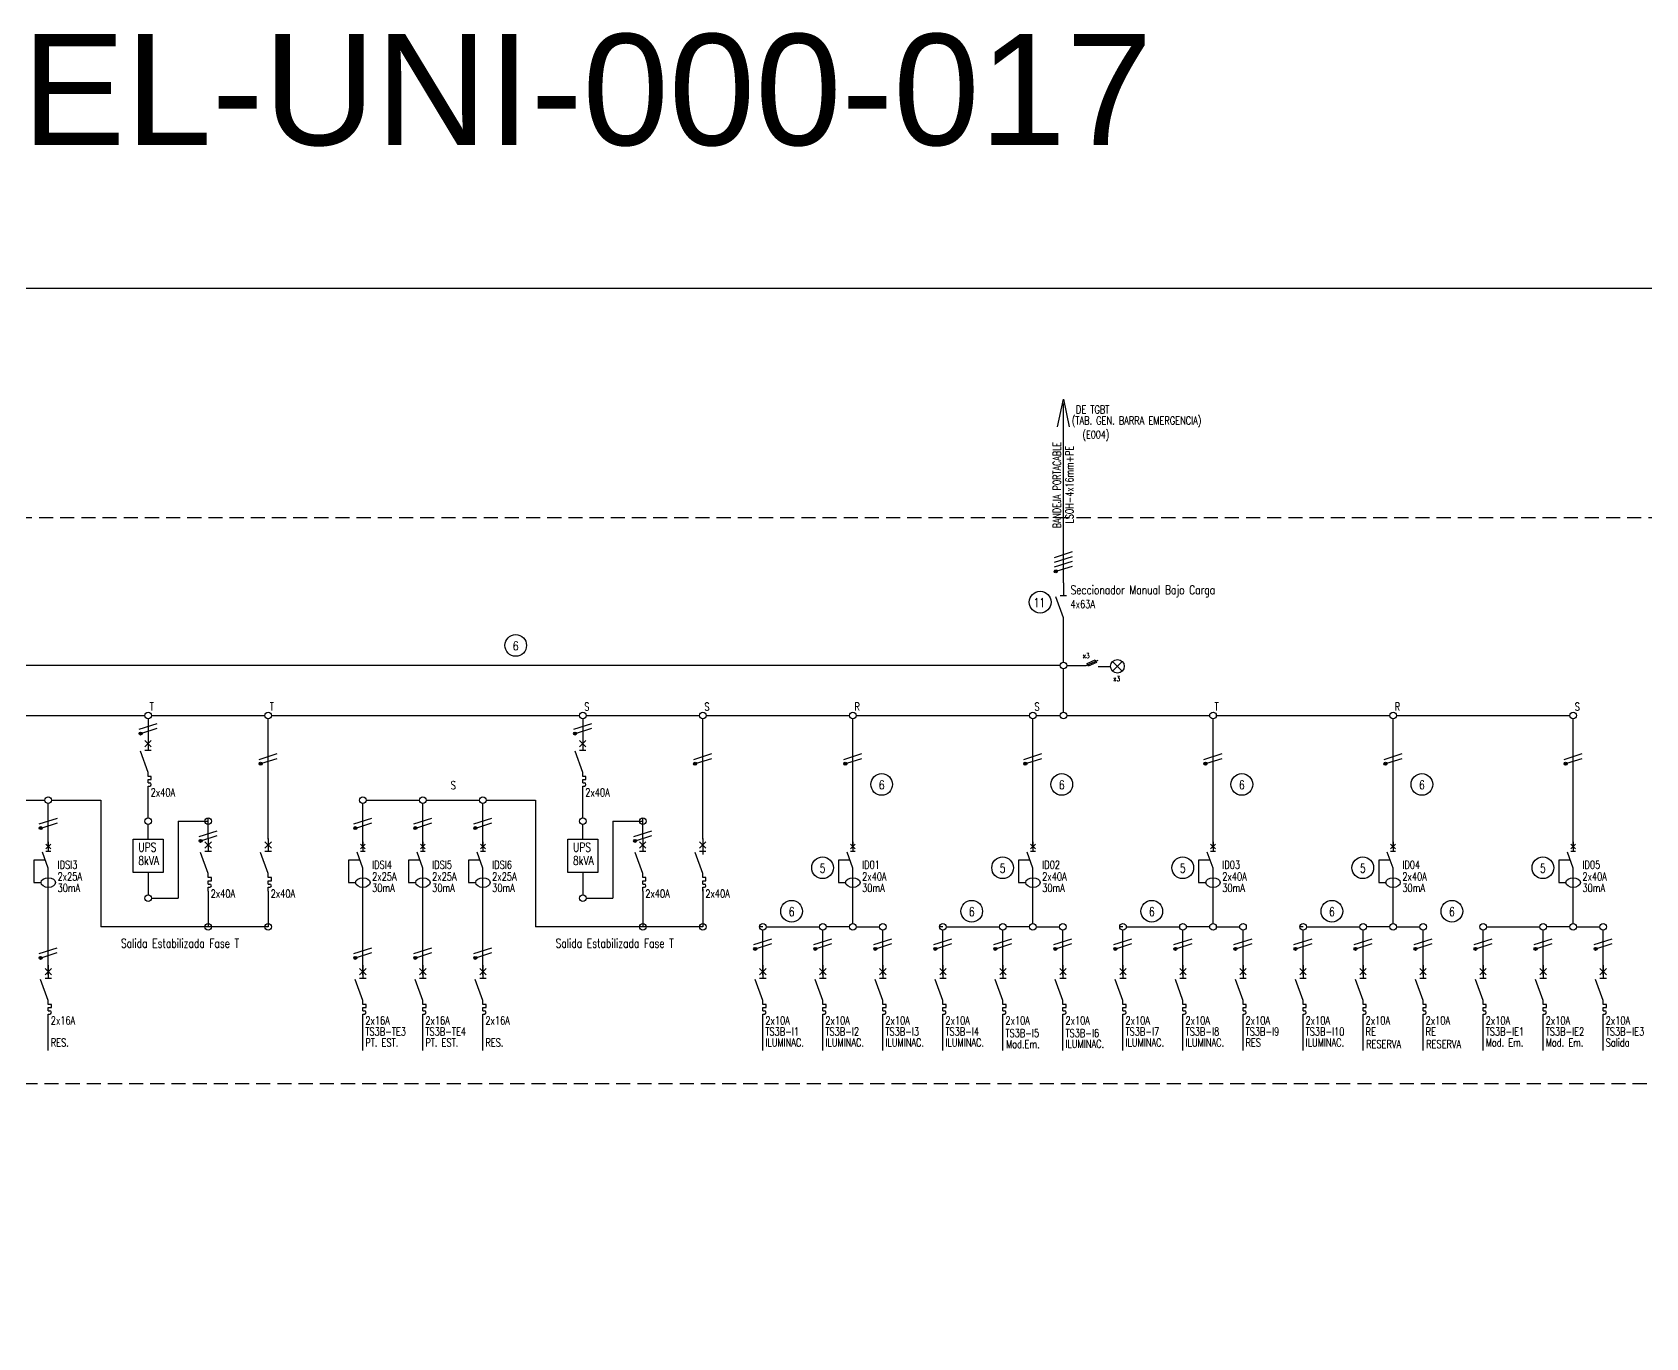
# Model space of a CAD drawing. Extents: x 2998 to 3854, y 1175 to 1727.
# Drawn here: x 3705.36 to 3741.64, y 1574.29 to 1603.63 of the extents above; entities that cross this region are included whole.
import ezdxf
from ezdxf.enums import TextEntityAlignment as Align

# ---------------------------------------------------------------- set-up
doc = ezdxf.new("R2010")
doc.units = 0
doc.linetypes.add('OCJ-ESQUEMAS UNIFILARES-CORREGIDOS IDO-REV.br$0$DASHED', pattern=[19.05, 12.7, -6.35])
for name, color, linetype in [('OCJ-ESQUEMAS UNIFILARES-CORREGIDOS IDO-REV.br$0$00-IE', 1, 'Continuous'), ('OCJ-ESQUEMAS UNIFILARES-CORREGIDOS IDO-REV.br$0$00-IE-CABLES', 10, 'Continuous'), ('OCJ-ESQUEMAS UNIFILARES-CORREGIDOS IDO-REV.br$0$01-ELE-APARATOS', 170, 'Continuous'), ('OCJ-ESQUEMAS UNIFILARES-CORREGIDOS IDO-REV.br$0$ELECTRIC', 4, 'Continuous'), ('OCJ-ESQUEMAS UNIFILARES-CORREGIDOS IDO-REV.br$0$NOMBRE DE PLANOS', 6, 'Continuous'), ('OCJ-ESQUEMAS UNIFILARES-CORREGIDOS IDO-REV.br$0$TEXTO', 7, 'Continuous')]:
    doc.layers.add(name, color=color, linetype=linetype)
doc.styles.add('OCJ-ESQUEMAS UNIFILARES-CORREGIDOS IDO-REV.br$0$Electricidad', font='ROMANS.SHX', dxfattribs={"width": 0.75, "height": 0.175})
doc.styles.add('OCJ-ESQUEMAS UNIFILARES-CORREGIDOS IDO-REV.br$0$Standard', font='arial.ttf')

# ---------------------------------------------------------------- blocks, each defined once
blk = doc.blocks.new('OCJ-ESQUEMAS UNIFILARES-CORREGIDOS IDO-REV.br$0$Unif-Interruptor-Term')
for p, q in [((0, -1.013), (0.045, -1.013)), ((0, -1.103), (0.045, -1.103))]:
    blk.add_line(p, q)
for points in [[(-0.09, 0.177), (0.09, -0.003)], [(-0.09, -0.003), (0.09, 0.177)], [(0, 0.267), (0, -0.093)], [(0, -0.72), (-0.215, -0.128)], [(-0.09, -0.093), (0.09, -0.093)], [(0, -0.833), (0, -0.72)], [(0, -0.923), (0.09, -0.923), (0.09, -0.833), (0, -0.833)], [(0, -1.013), (0, -0.923)], [(0, -1.215), (0, -1.103)]]:
    blk.add_lwpolyline(points)
blk.add_arc((0.045, -1.058), 0.045, 270, 90)
blk = doc.blocks.new('OCJ-ESQUEMAS UNIFILARES-CORREGIDOS IDO-REV.br$0$Unif-Interruptor-Dif')
for points in [[(-0.068, 0.11), (0.068, -0.025)], [(-0.068, -0.025), (0.068, 0.11)], [(0, 0.177), (0, -0.093)], [(-0.081, -0.343), (-0.405, -0.343), (-0.405, -0.97), (-0.202, -0.97)], [(0, -0.565), (-0.162, -0.121)], [(-0.068, -0.093), (0.068, -0.093)], [(0, -1.308), (0, -0.565)]]:
    blk.add_lwpolyline(points)
blk.add_ellipse((0, -0.97), major_axis=(0.203, 0), ratio=0.670814)
blk = doc.blocks.new('OCJ-ESQUEMAS UNIFILARES-CORREGIDOS IDO-REV.br$0$A$C7AFF483F')
for points in [[(0, 0.88), (0, 0.592)], [(0, 0.09), (-0.172, 0.564)], [(-0.072, 0.592), (0.072, 0.592)], [(0, 0), (0, 0.09)]]:
    blk.add_lwpolyline(points)

msp = doc.modelspace()

# ---------------------------------------------------------------- hatches: boundary and pattern name
at = {"layer": 'OCJ-ESQUEMAS UNIFILARES-CORREGIDOS IDO-REV.br$0$00-IE-CABLES'}
for points in [[(3728.348, 1591.498, 1), (3728.403, 1591.538, 1)], [(3707.763, 1587.851, 1), (3707.818, 1587.891, 1)], [(3717.538, 1587.851, 1), (3717.593, 1587.891, 1)], [(3710.463, 1587.174, 1), (3710.518, 1587.213, 1)], [(3720.238, 1587.174, 1), (3720.293, 1587.213, 1)], [(3723.613, 1587.174, 1), (3723.668, 1587.213, 1)], [(3727.663, 1587.174, 1), (3727.718, 1587.213, 1)], [(3731.713, 1587.174, 1), (3731.768, 1587.213, 1)], [(3735.763, 1587.174, 1), (3735.818, 1587.213, 1)], [(3739.813, 1587.174, 1), (3739.868, 1587.213, 1)], [(3705.519, 1585.726, 1), (3705.573, 1585.766, 1)], [(3712.594, 1585.726, 1), (3712.648, 1585.766, 1)], [(3713.944, 1585.726, 1), (3713.998, 1585.766, 1)], [(3715.294, 1585.726, 1), (3715.348, 1585.766, 1)], [(3709.113, 1585.439, 1), (3709.168, 1585.479, 1)], [(3718.888, 1585.439, 1), (3718.943, 1585.479, 1)], [(3705.518, 1582.809, 1), (3705.572, 1582.849, 1)], [(3705.518, 1582.809, 1), (3705.572, 1582.849, 1)], [(3712.593, 1582.809, 1), (3712.647, 1582.849, 1)], [(3712.593, 1582.809, 1), (3712.647, 1582.849, 1)], [(3713.943, 1582.809, 1), (3713.997, 1582.849, 1)], [(3713.943, 1582.809, 1), (3713.997, 1582.849, 1)], [(3715.293, 1582.809, 1), (3715.347, 1582.849, 1)], [(3715.293, 1582.809, 1), (3715.347, 1582.849, 1)], [(3721.588, 1583.012, 1), (3721.643, 1583.051, 1)], [(3722.938, 1583.012, 1), (3722.993, 1583.051, 1)], [(3724.288, 1583.012, 1), (3724.343, 1583.051, 1)], [(3725.638, 1583.012, 1), (3725.693, 1583.051, 1)], [(3726.988, 1583.012, 1), (3727.043, 1583.051, 1)], [(3728.338, 1583.012, 1), (3728.393, 1583.051, 1)], [(3729.688, 1583.012, 1), (3729.743, 1583.051, 1)], [(3731.038, 1583.012, 1), (3731.093, 1583.051, 1)], [(3732.388, 1583.012, 1), (3732.443, 1583.051, 1)], [(3733.738, 1583.012, 1), (3733.793, 1583.051, 1)], [(3735.088, 1583.012, 1), (3735.143, 1583.051, 1)], [(3736.438, 1583.012, 1), (3736.493, 1583.051, 1)], [(3737.788, 1583.012, 1), (3737.843, 1583.051, 1)], [(3739.138, 1583.012, 1), (3739.193, 1583.051, 1)], [(3740.488, 1583.012, 1), (3740.543, 1583.051, 1)]]:
    msp.add_hatch(color=256, dxfattribs=at).paths.add_polyline_path(points)

# ---------------------------------------------------------------- linework, layer by layer
at = {"layer": 'OCJ-ESQUEMAS UNIFILARES-CORREGIDOS IDO-REV.br$0$00-IE'}
msp.add_line((3728.473, 1589.399), (3693.481, 1589.399), dxfattribs=at)
for points in [[(3728.621, 1589.399), (3729.057, 1589.399), (3729.326, 1589.523)], [(3729.329, 1589.377), (3729.607, 1589.377)]]:
    msp.add_lwpolyline(points, dxfattribs=at)
msp.add_lwpolyline([(3729.081, 1589.445), (3729.262, 1589.528), (3729.289, 1589.47), (3729.108, 1589.387)], close=True, dxfattribs=at)
at = {"layer": 'OCJ-ESQUEMAS UNIFILARES-CORREGIDOS IDO-REV.br$0$00-IE-CABLES'}
for p, q in [((3728.547, 1591.262), (3728.547, 1595.29)), ((3728.547, 1589.473), (3728.547, 1590.382)), ((3728.547, 1588.35), (3728.547, 1589.324)), ((3701.74, 1588.276), (3707.888, 1588.276)), ((3707.962, 1588.201), (3707.962, 1587.575)), ((3708.036, 1588.276), (3710.588, 1588.276)), ((3710.662, 1585.499), (3710.662, 1588.201)), ((3710.736, 1588.276), (3717.663, 1588.276)), ((3717.737, 1588.201), (3717.737, 1587.645)), ((3717.811, 1588.276), (3720.363, 1588.276)), ((3720.437, 1585.499), (3720.437, 1588.201)), ((3720.511, 1588.276), (3723.738, 1588.276)), ((3723.812, 1585.299), (3723.812, 1588.201)), ((3723.886, 1588.276), (3727.788, 1588.276)), ((3727.862, 1585.299), (3727.862, 1588.201)), ((3727.936, 1588.276), (3728.473, 1588.276)), ((3728.621, 1588.276), (3731.838, 1588.276)), ((3731.912, 1585.299), (3731.912, 1588.201)), ((3731.986, 1588.276), (3735.888, 1588.276)), ((3735.962, 1585.299), (3735.962, 1588.201)), ((3736.036, 1588.276), (3739.938, 1588.276)), ((3740.012, 1585.299), (3740.012, 1588.201)), ((3707.962, 1585.974), (3707.962, 1586.676)), ((3717.737, 1585.974), (3717.737, 1586.676)), ((3704.441, 1586.375), (3705.643, 1586.375)), ((3705.717, 1585.299), (3705.717, 1586.301)), ((3705.791, 1586.375), (3706.902, 1586.375)), ((3706.902, 1586.375), (3706.902, 1583.525)), ((3712.792, 1585.299), (3712.792, 1586.301)), ((3712.866, 1586.375), (3714.068, 1586.375)), ((3714.142, 1585.299), (3714.142, 1586.301)), ((3714.216, 1586.375), (3715.418, 1586.375)), ((3715.492, 1585.299), (3715.492, 1586.301)), ((3715.566, 1586.375), (3716.677, 1586.375)), ((3716.677, 1586.375), (3716.677, 1583.525)), ((3707.962, 1585.499), (3707.962, 1585.826)), ((3708.637, 1585.9), (3709.312, 1585.9)), ((3708.637, 1585.9), (3708.637, 1584.174)), ((3709.312, 1585.499), (3709.312, 1585.974)), ((3717.737, 1585.499), (3717.737, 1585.826)), ((3718.412, 1585.9), (3719.087, 1585.9)), ((3718.412, 1585.9), (3718.412, 1584.174)), ((3719.087, 1585.499), (3719.087, 1585.974)), ((3709.312, 1585.499), (3709.312, 1585.369)), ((3710.662, 1585.499), (3710.662, 1585.369)), ((3719.087, 1585.499), (3719.087, 1585.369)), ((3720.437, 1585.499), (3720.437, 1585.151)), ((3707.962, 1584.749), (3707.962, 1584.248)), ((3717.737, 1584.749), (3717.737, 1584.248)), ((3709.312, 1584.327), (3709.312, 1583.525)), ((3710.662, 1584.327), (3710.662, 1583.525)), ((3719.087, 1584.327), (3719.087, 1583.525)), ((3720.437, 1584.372), (3720.437, 1583.525)), ((3723.812, 1583.599), (3723.812, 1584.401)), ((3727.862, 1583.599), (3727.862, 1584.401)), ((3731.912, 1583.599), (3731.912, 1584.401)), ((3735.962, 1583.599), (3735.962, 1584.401)), ((3740.012, 1583.599), (3740.012, 1584.401)), ((3705.716, 1582.449), (3705.717, 1584.253)), ((3708.036, 1584.174), (3708.637, 1584.174)), ((3712.791, 1582.449), (3712.792, 1584.253)), ((3714.141, 1582.449), (3714.142, 1584.253)), ((3715.491, 1582.449), (3715.492, 1584.253)), ((3717.811, 1584.174), (3718.412, 1584.174)), ((3710.662, 1583.525), (3706.902, 1583.525)), ((3709.312, 1583.525), (3709.238, 1583.525)), ((3710.662, 1583.525), (3710.588, 1583.525)), ((3710.662, 1583.525), (3710.588, 1583.525)), ((3720.437, 1583.525), (3716.677, 1583.525)), ((3719.087, 1583.525), (3719.013, 1583.525)), ((3720.437, 1583.525), (3720.363, 1583.525)), ((3720.437, 1583.525), (3720.363, 1583.525)), ((3721.787, 1583.525), (3721.713, 1583.525)), ((3721.787, 1582.449), (3721.787, 1583.451)), ((3721.861, 1583.525), (3723.063, 1583.525)), ((3723.137, 1582.449), (3723.137, 1583.451)), ((3723.738, 1583.525), (3723.211, 1583.525)), ((3723.886, 1583.525), (3724.413, 1583.525)), ((3724.487, 1582.449), (3724.487, 1583.451)), ((3725.837, 1583.525), (3725.763, 1583.525)), ((3725.837, 1582.449), (3725.837, 1583.451)), ((3725.911, 1583.525), (3727.113, 1583.525)), ((3727.187, 1582.449), (3727.187, 1583.451)), ((3727.788, 1583.525), (3727.261, 1583.525)), ((3727.936, 1583.525), (3728.463, 1583.525)), ((3728.537, 1582.449), (3728.537, 1583.451)), ((3729.887, 1583.525), (3729.813, 1583.525)), ((3729.887, 1582.449), (3729.887, 1583.451)), ((3729.961, 1583.525), (3731.163, 1583.525)), ((3731.237, 1582.449), (3731.237, 1583.451)), ((3731.838, 1583.525), (3731.311, 1583.525)), ((3731.986, 1583.525), (3732.513, 1583.525)), ((3732.587, 1582.449), (3732.587, 1583.451)), ((3733.937, 1583.525), (3733.863, 1583.525)), ((3733.937, 1582.449), (3733.937, 1583.451)), ((3734.011, 1583.525), (3735.213, 1583.525)), ((3735.287, 1582.449), (3735.287, 1583.451)), ((3735.888, 1583.525), (3735.361, 1583.525)), ((3736.036, 1583.525), (3736.563, 1583.525)), ((3736.637, 1582.449), (3736.637, 1583.451)), ((3737.987, 1582.449), (3737.987, 1583.451)), ((3738.061, 1583.525), (3739.263, 1583.525)), ((3739.337, 1582.449), (3739.337, 1583.451)), ((3739.938, 1583.525), (3739.411, 1583.525)), ((3740.086, 1583.525), (3740.613, 1583.525)), ((3740.687, 1582.449), (3740.687, 1583.451)), ((3705.716, 1580.748), (3705.716, 1581.55)), ((3712.791, 1580.748), (3712.791, 1581.55)), ((3714.141, 1580.748), (3714.141, 1581.55)), ((3715.491, 1580.748), (3715.491, 1581.55)), ((3721.787, 1580.748), (3721.787, 1581.55)), ((3723.137, 1580.748), (3723.137, 1581.55)), ((3724.487, 1580.748), (3724.487, 1581.55)), ((3725.837, 1580.748), (3725.837, 1581.55)), ((3727.187, 1580.748), (3727.187, 1581.55)), ((3728.537, 1580.748), (3728.537, 1581.55)), ((3729.887, 1580.748), (3729.887, 1581.55)), ((3731.237, 1580.748), (3731.237, 1581.55)), ((3732.587, 1580.748), (3732.587, 1581.55)), ((3733.937, 1580.748), (3733.937, 1581.55)), ((3735.287, 1580.748), (3735.287, 1581.55)), ((3736.637, 1580.748), (3736.637, 1581.55)), ((3737.987, 1580.748), (3737.987, 1581.55)), ((3739.337, 1580.748), (3739.337, 1581.55)), ((3740.687, 1580.748), (3740.687, 1581.55))]:
    msp.add_line(p, q, dxfattribs=at)
for points in [[(3728.416, 1594.768), (3728.547, 1595.386), (3728.678, 1594.768)], [(3728.344, 1591.832), (3728.751, 1591.961)], [(3728.344, 1591.724), (3728.751, 1591.853)], [(3728.344, 1591.616), (3728.751, 1591.745)], [(3728.408, 1591.528), (3728.751, 1591.637)], [(3707.758, 1587.969), (3708.165, 1588.098)], [(3707.823, 1587.881), (3708.165, 1587.99)], [(3717.533, 1587.969), (3717.94, 1588.098)], [(3717.598, 1587.881), (3717.94, 1587.99)], [(3710.458, 1587.291), (3710.865, 1587.42)], [(3710.523, 1587.204), (3710.865, 1587.312)], [(3720.233, 1587.291), (3720.64, 1587.42)], [(3720.298, 1587.204), (3720.64, 1587.312)], [(3723.608, 1587.291), (3724.015, 1587.42)], [(3723.673, 1587.204), (3724.015, 1587.312)], [(3727.658, 1587.291), (3728.065, 1587.42)], [(3727.723, 1587.204), (3728.065, 1587.312)], [(3731.708, 1587.291), (3732.115, 1587.42)], [(3731.773, 1587.204), (3732.115, 1587.312)], [(3735.758, 1587.291), (3736.165, 1587.42)], [(3735.823, 1587.204), (3736.165, 1587.312)], [(3739.808, 1587.291), (3740.215, 1587.42)], [(3739.873, 1587.204), (3740.215, 1587.312)], [(3705.514, 1585.844), (3705.921, 1585.973)], [(3705.578, 1585.756), (3705.921, 1585.865)], [(3712.589, 1585.844), (3712.996, 1585.973)], [(3712.653, 1585.756), (3712.996, 1585.865)], [(3713.939, 1585.844), (3714.346, 1585.973)], [(3714.003, 1585.756), (3714.346, 1585.865)], [(3715.289, 1585.844), (3715.696, 1585.973)], [(3715.353, 1585.756), (3715.696, 1585.865)], [(3709.108, 1585.557), (3709.515, 1585.686)], [(3709.173, 1585.469), (3709.515, 1585.578)], [(3718.883, 1585.557), (3719.29, 1585.686)], [(3718.948, 1585.469), (3719.29, 1585.578)], [(3721.583, 1583.129), (3721.99, 1583.258)], [(3722.933, 1583.129), (3723.34, 1583.258)], [(3724.283, 1583.129), (3724.69, 1583.258)], [(3725.633, 1583.129), (3726.04, 1583.258)], [(3726.983, 1583.129), (3727.39, 1583.258)], [(3728.333, 1583.129), (3728.74, 1583.258)], [(3729.683, 1583.129), (3730.09, 1583.258)], [(3731.033, 1583.129), (3731.44, 1583.258)], [(3732.383, 1583.129), (3732.79, 1583.258)], [(3733.733, 1583.129), (3734.14, 1583.258)], [(3735.083, 1583.129), (3735.49, 1583.258)], [(3736.433, 1583.129), (3736.84, 1583.258)], [(3737.783, 1583.129), (3738.19, 1583.258)], [(3739.133, 1583.129), (3739.54, 1583.258)], [(3740.483, 1583.129), (3740.89, 1583.258)], [(3705.513, 1582.927), (3705.92, 1583.056)], [(3705.513, 1582.927), (3705.92, 1583.056)], [(3705.577, 1582.839), (3705.92, 1582.948)], [(3705.577, 1582.839), (3705.92, 1582.948)], [(3712.588, 1582.927), (3712.995, 1583.056)], [(3712.588, 1582.927), (3712.995, 1583.056)], [(3712.652, 1582.839), (3712.995, 1582.948)], [(3712.652, 1582.839), (3712.995, 1582.948)], [(3713.938, 1582.927), (3714.345, 1583.056)], [(3713.938, 1582.927), (3714.345, 1583.056)], [(3714.002, 1582.839), (3714.345, 1582.948)], [(3714.002, 1582.839), (3714.345, 1582.948)], [(3715.288, 1582.927), (3715.695, 1583.056)], [(3715.288, 1582.927), (3715.695, 1583.056)], [(3715.352, 1582.839), (3715.695, 1582.948)], [(3715.352, 1582.839), (3715.695, 1582.948)], [(3721.648, 1583.042), (3721.99, 1583.15)], [(3722.998, 1583.042), (3723.34, 1583.15)], [(3724.348, 1583.042), (3724.69, 1583.15)], [(3725.698, 1583.042), (3726.04, 1583.15)], [(3727.048, 1583.042), (3727.39, 1583.15)], [(3728.398, 1583.042), (3728.74, 1583.15)], [(3729.748, 1583.042), (3730.09, 1583.15)], [(3731.098, 1583.042), (3731.44, 1583.15)], [(3732.448, 1583.042), (3732.79, 1583.15)], [(3733.798, 1583.042), (3734.14, 1583.15)], [(3735.148, 1583.042), (3735.49, 1583.15)], [(3736.498, 1583.042), (3736.84, 1583.15)], [(3737.848, 1583.042), (3738.19, 1583.15)], [(3739.198, 1583.042), (3739.54, 1583.15)], [(3740.548, 1583.042), (3740.89, 1583.15)]]:
    msp.add_lwpolyline(points, dxfattribs=at)
for centre, radius in [((3728.376, 1591.518), 0.0338), ((3728.547, 1589.399), 0.0741), ((3707.962, 1588.276), 0.0741), ((3710.662, 1588.276), 0.0741), ((3717.737, 1588.276), 0.0741), ((3720.437, 1588.276), 0.0741), ((3723.812, 1588.276), 0.0741), ((3727.862, 1588.276), 0.0741), ((3728.547, 1588.276), 0.0741), ((3731.912, 1588.276), 0.0741), ((3735.962, 1588.276), 0.0741), ((3740.012, 1588.276), 0.0741), ((3707.791, 1587.871), 0.0338), ((3717.565, 1587.871), 0.0338), ((3710.491, 1587.194), 0.0338), ((3720.265, 1587.194), 0.0338), ((3723.64, 1587.194), 0.0338), ((3727.69, 1587.194), 0.0338), ((3731.74, 1587.194), 0.0338), ((3735.79, 1587.194), 0.0338), ((3739.84, 1587.194), 0.0338), ((3705.717, 1586.375), 0.0741), ((3712.792, 1586.375), 0.0741), ((3714.142, 1586.375), 0.0741), ((3715.492, 1586.375), 0.0741), ((3705.546, 1585.746), 0.0338), ((3707.962, 1585.9), 0.0741), ((3709.312, 1585.9), 0.0741), ((3712.621, 1585.746), 0.0338), ((3713.971, 1585.746), 0.0338), ((3715.321, 1585.746), 0.0338), ((3717.737, 1585.9), 0.0741), ((3719.087, 1585.9), 0.0741), ((3709.141, 1585.459), 0.0338), ((3718.915, 1585.459), 0.0338), ((3707.962, 1584.174), 0.0741), ((3717.737, 1584.174), 0.0741), ((3709.312, 1583.525), 0.0741), ((3710.662, 1583.525), 0.0741), ((3710.662, 1583.525), 0.0741), ((3719.087, 1583.525), 0.0741), ((3720.437, 1583.525), 0.0741), ((3720.437, 1583.525), 0.0741), ((3721.787, 1583.525), 0.0741), ((3723.137, 1583.525), 0.0741), ((3723.812, 1583.525), 0.0741), ((3724.487, 1583.525), 0.0741), ((3725.837, 1583.525), 0.0741), ((3727.187, 1583.525), 0.0741), ((3727.862, 1583.525), 0.0741), ((3728.537, 1583.525), 0.0741), ((3729.887, 1583.525), 0.0741), ((3731.237, 1583.525), 0.0741), ((3731.912, 1583.525), 0.0741), ((3732.587, 1583.525), 0.0741), ((3733.937, 1583.525), 0.0741), ((3735.287, 1583.525), 0.0741), ((3735.962, 1583.525), 0.0741), ((3736.637, 1583.525), 0.0741), ((3737.987, 1583.525), 0.0741), ((3739.337, 1583.525), 0.0741), ((3740.012, 1583.525), 0.0741), ((3740.687, 1583.525), 0.0741), ((3705.545, 1582.829), 0.0338), ((3705.545, 1582.829), 0.0338), ((3712.62, 1582.829), 0.0338), ((3712.62, 1582.829), 0.0338), ((3713.97, 1582.829), 0.0338), ((3713.97, 1582.829), 0.0338), ((3715.32, 1582.829), 0.0338), ((3715.32, 1582.829), 0.0338), ((3721.615, 1583.031), 0.0338), ((3722.965, 1583.031), 0.0338), ((3724.315, 1583.031), 0.0338), ((3725.665, 1583.031), 0.0338), ((3727.015, 1583.031), 0.0338), ((3728.365, 1583.031), 0.0338), ((3729.715, 1583.031), 0.0338), ((3731.065, 1583.031), 0.0338), ((3732.415, 1583.031), 0.0338), ((3733.765, 1583.031), 0.0338), ((3735.115, 1583.031), 0.0338), ((3736.465, 1583.031), 0.0338), ((3737.815, 1583.031), 0.0338), ((3739.165, 1583.031), 0.0338), ((3740.515, 1583.031), 0.0338)]:
    msp.add_circle(centre, radius, dxfattribs=at)
at = {"layer": 'OCJ-ESQUEMAS UNIFILARES-CORREGIDOS IDO-REV.br$0$01-ELE-APARATOS'}
for p, q in [((3729.871, 1589.274), (3729.653, 1589.492)), ((3729.653, 1589.274), (3729.871, 1589.492))]:
    msp.add_line(p, q, dxfattribs=at)
for points in [[(3708.299, 1584.749), (3707.624, 1584.749), (3707.624, 1585.499), (3708.299, 1585.499)], [(3718.074, 1584.749), (3717.399, 1584.749), (3717.399, 1585.499), (3718.074, 1585.499)]]:
    msp.add_lwpolyline(points, close=True, dxfattribs=at)
msp.add_circle((3729.762, 1589.383), 0.154, dxfattribs=at)
at = {"layer": 'OCJ-ESQUEMAS UNIFILARES-CORREGIDOS IDO-REV.br$0$ELECTRIC', "linetype": 'OCJ-ESQUEMAS UNIFILARES-CORREGIDOS IDO-REV.br$0$DASHED', "ltscale": 0.025}
msp.add_lwpolyline([(3690.867, 1580.005), (3774.406, 1580.005), (3774.406, 1592.724), (3690.867, 1592.724)], close=True, dxfattribs=at)
at = {"layer": 'OCJ-ESQUEMAS UNIFILARES-CORREGIDOS IDO-REV.br$0$NOMBRE DE PLANOS'}
msp.add_lwpolyline([(3687.332, 1549.955), (3777.803, 1549.955), (3777.803, 1597.872), (3687.332, 1597.872)], close=True, dxfattribs=at)
at = {"layer": 'OCJ-ESQUEMAS UNIFILARES-CORREGIDOS IDO-REV.br$0$TEXTO'}
for centre in [(3728.025, 1590.825), (3716.229, 1589.853), (3724.46, 1586.728), (3728.51, 1586.728), (3732.56, 1586.728), (3736.61, 1586.728), (3723.131, 1584.854), (3727.181, 1584.854), (3731.231, 1584.854), (3735.281, 1584.854), (3739.331, 1584.854), (3722.435, 1583.878), (3726.485, 1583.878), (3730.535, 1583.878), (3734.585, 1583.878), (3737.285, 1583.878)]:
    msp.add_circle(centre, 0.244, dxfattribs=at)

# ---------------------------------------------------------------- block references
at = {"layer": 'OCJ-ESQUEMAS UNIFILARES-CORREGIDOS IDO-REV.br$0$01-ELE-APARATOS'}
msp.add_blockref('OCJ-ESQUEMAS UNIFILARES-CORREGIDOS IDO-REV.br$0$A$C7AFF483F', (3728.547, 1590.382), dxfattribs=at)
at = {"layer": 'OCJ-ESQUEMAS UNIFILARES-CORREGIDOS IDO-REV.br$0$01-ELE-APARATOS', "xscale": 0.7999999999999545, "yscale": 0.7999999999999545, "zscale": 0.7999999999999545}
for name, p in [('OCJ-ESQUEMAS UNIFILARES-CORREGIDOS IDO-REV.br$0$Unif-Interruptor-Term', (3707.962, 1587.575)), ('OCJ-ESQUEMAS UNIFILARES-CORREGIDOS IDO-REV.br$0$Unif-Interruptor-Term', (3717.737, 1587.575)), ('OCJ-ESQUEMAS UNIFILARES-CORREGIDOS IDO-REV.br$0$Unif-Interruptor-Dif', (3705.717, 1585.299)), ('OCJ-ESQUEMAS UNIFILARES-CORREGIDOS IDO-REV.br$0$Unif-Interruptor-Term', (3709.312, 1585.299)), ('OCJ-ESQUEMAS UNIFILARES-CORREGIDOS IDO-REV.br$0$Unif-Interruptor-Term', (3710.662, 1585.299)), ('OCJ-ESQUEMAS UNIFILARES-CORREGIDOS IDO-REV.br$0$Unif-Interruptor-Dif', (3712.792, 1585.299)), ('OCJ-ESQUEMAS UNIFILARES-CORREGIDOS IDO-REV.br$0$Unif-Interruptor-Dif', (3714.142, 1585.299)), ('OCJ-ESQUEMAS UNIFILARES-CORREGIDOS IDO-REV.br$0$Unif-Interruptor-Dif', (3715.492, 1585.299)), ('OCJ-ESQUEMAS UNIFILARES-CORREGIDOS IDO-REV.br$0$Unif-Interruptor-Term', (3719.087, 1585.299)), ('OCJ-ESQUEMAS UNIFILARES-CORREGIDOS IDO-REV.br$0$Unif-Interruptor-Term', (3720.437, 1585.299)), ('OCJ-ESQUEMAS UNIFILARES-CORREGIDOS IDO-REV.br$0$Unif-Interruptor-Dif', (3723.812, 1585.299)), ('OCJ-ESQUEMAS UNIFILARES-CORREGIDOS IDO-REV.br$0$Unif-Interruptor-Dif', (3727.862, 1585.299)), ('OCJ-ESQUEMAS UNIFILARES-CORREGIDOS IDO-REV.br$0$Unif-Interruptor-Dif', (3731.912, 1585.299)), ('OCJ-ESQUEMAS UNIFILARES-CORREGIDOS IDO-REV.br$0$Unif-Interruptor-Dif', (3735.962, 1585.299)), ('OCJ-ESQUEMAS UNIFILARES-CORREGIDOS IDO-REV.br$0$Unif-Interruptor-Dif', (3740.012, 1585.299)), ('OCJ-ESQUEMAS UNIFILARES-CORREGIDOS IDO-REV.br$0$Unif-Interruptor-Term', (3705.716, 1582.449)), ('OCJ-ESQUEMAS UNIFILARES-CORREGIDOS IDO-REV.br$0$Unif-Interruptor-Term', (3712.791, 1582.449)), ('OCJ-ESQUEMAS UNIFILARES-CORREGIDOS IDO-REV.br$0$Unif-Interruptor-Term', (3714.141, 1582.449)), ('OCJ-ESQUEMAS UNIFILARES-CORREGIDOS IDO-REV.br$0$Unif-Interruptor-Term', (3715.491, 1582.449)), ('OCJ-ESQUEMAS UNIFILARES-CORREGIDOS IDO-REV.br$0$Unif-Interruptor-Term', (3721.787, 1582.449)), ('OCJ-ESQUEMAS UNIFILARES-CORREGIDOS IDO-REV.br$0$Unif-Interruptor-Term', (3723.137, 1582.449)), ('OCJ-ESQUEMAS UNIFILARES-CORREGIDOS IDO-REV.br$0$Unif-Interruptor-Term', (3724.487, 1582.449)), ('OCJ-ESQUEMAS UNIFILARES-CORREGIDOS IDO-REV.br$0$Unif-Interruptor-Term', (3725.837, 1582.449)), ('OCJ-ESQUEMAS UNIFILARES-CORREGIDOS IDO-REV.br$0$Unif-Interruptor-Term', (3727.187, 1582.449)), ('OCJ-ESQUEMAS UNIFILARES-CORREGIDOS IDO-REV.br$0$Unif-Interruptor-Term', (3728.537, 1582.449)), ('OCJ-ESQUEMAS UNIFILARES-CORREGIDOS IDO-REV.br$0$Unif-Interruptor-Term', (3729.887, 1582.449)), ('OCJ-ESQUEMAS UNIFILARES-CORREGIDOS IDO-REV.br$0$Unif-Interruptor-Term', (3731.237, 1582.449)), ('OCJ-ESQUEMAS UNIFILARES-CORREGIDOS IDO-REV.br$0$Unif-Interruptor-Term', (3732.587, 1582.449)), ('OCJ-ESQUEMAS UNIFILARES-CORREGIDOS IDO-REV.br$0$Unif-Interruptor-Term', (3733.937, 1582.449)), ('OCJ-ESQUEMAS UNIFILARES-CORREGIDOS IDO-REV.br$0$Unif-Interruptor-Term', (3735.287, 1582.449)), ('OCJ-ESQUEMAS UNIFILARES-CORREGIDOS IDO-REV.br$0$Unif-Interruptor-Term', (3736.637, 1582.449)), ('OCJ-ESQUEMAS UNIFILARES-CORREGIDOS IDO-REV.br$0$Unif-Interruptor-Term', (3737.987, 1582.449)), ('OCJ-ESQUEMAS UNIFILARES-CORREGIDOS IDO-REV.br$0$Unif-Interruptor-Term', (3739.337, 1582.449)), ('OCJ-ESQUEMAS UNIFILARES-CORREGIDOS IDO-REV.br$0$Unif-Interruptor-Term', (3740.687, 1582.449))]:
    msp.add_blockref(name, p, dxfattribs=at)

# ---------------------------------------------------------------- texts
at = {"layer": 'OCJ-ESQUEMAS UNIFILARES-CORREGIDOS IDO-REV.br$0$NOMBRE DE PLANOS', "insert": (3689.99, 1603.598), "char_height": 2.5, "attachment_point": 1, "style": 'OCJ-ESQUEMAS UNIFILARES-CORREGIDOS IDO-REV.br$0$Standard'}
msp.add_mtext_dynamic_manual_height_columns('OCJ-DE-IEL-UNI-000-017', width=92.70233, gutter_width=12.5, heights=[0], dxfattribs=at)
at = {"layer": 'OCJ-ESQUEMAS UNIFILARES-CORREGIDOS IDO-REV.br$0$TEXTO', "style": 'OCJ-ESQUEMAS UNIFILARES-CORREGIDOS IDO-REV.br$0$Electricidad', "width": 0.75}
for s, height, p in [('DE TGBT', 0.18, (3728.829, 1595.066)), ('(TAB. GEN. BARRA EMERGENCIA)', 0.18, (3728.735, 1594.818)), ('Seccionador Manual Bajo Carga', 0.2, (3728.708, 1591.002)), ('11', 0.2, (3727.877, 1590.715)), ('4x63A', 0.18, (3728.708, 1590.692)), ('6', 0.2, (3716.165, 1589.743)), ('x3', 0.1118, (3728.983, 1589.566)), ('x3', 0.1118, (3729.669, 1589.048)), ('T', 0.18, (3707.996, 1588.387)), ('T', 0.18, (3710.698, 1588.387)), ('S', 0.18, (3717.771, 1588.387)), ('S', 0.18, (3720.473, 1588.387)), ('R', 0.18, (3723.848, 1588.387)), ('S', 0.18, (3727.898, 1588.387)), ('T', 0.18, (3731.948, 1588.387)), ('R', 0.18, (3735.998, 1588.387)), ('S', 0.18, (3740.048, 1588.387)), ('2x40A', 0.18, (3708.019, 1586.459)), ('S', 0.18, (3714.767, 1586.622)), ('2x40A', 0.18, (3717.794, 1586.459)), ('6', 0.2, (3724.396, 1586.618)), ('6', 0.2, (3728.446, 1586.618)), ('6', 0.2, (3732.496, 1586.618)), ('6', 0.2, (3736.546, 1586.618)), ('UPS ', 0.2, (3707.741, 1585.216)), ('UPS ', 0.2, (3717.516, 1585.216)), ('8kVA', 0.2, (3707.741, 1584.918)), ('8kVA', 0.2, (3717.516, 1584.918)), ('2x25A', 0.18, (3705.926, 1584.569)), ('IDSI3', 0.18, (3705.926, 1584.833)), ('2x25A', 0.18, (3713.001, 1584.569)), ('IDSI4', 0.18, (3713.001, 1584.833)), ('2x25A', 0.18, (3714.351, 1584.569)), ('IDSI5', 0.18, (3714.351, 1584.833)), ('2x25A', 0.18, (3715.701, 1584.569)), ('IDSI6', 0.18, (3715.701, 1584.833)), ('5', 0.2, (3723.067, 1584.744)), ('2x40A', 0.18, (3724.021, 1584.569)), ('ID01', 0.18, (3724.021, 1584.833)), ('5', 0.2, (3727.117, 1584.744)), ('2x40A', 0.18, (3728.071, 1584.569)), ('ID02', 0.18, (3728.071, 1584.833)), ('5', 0.2, (3731.167, 1584.744)), ('2x40A', 0.18, (3732.121, 1584.569)), ('ID03', 0.18, (3732.121, 1584.833)), ('5', 0.2, (3735.217, 1584.744)), ('2x40A', 0.18, (3736.171, 1584.569)), ('ID04', 0.18, (3736.171, 1584.833)), ('5', 0.2, (3739.267, 1584.744)), ('2x40A', 0.18, (3740.221, 1584.569)), ('ID05', 0.18, (3740.221, 1584.833)), ('30mA', 0.18, (3705.926, 1584.312)), ('2x40A', 0.18, (3709.369, 1584.183)), ('2x40A', 0.18, (3710.719, 1584.183)), ('30mA', 0.18, (3713.001, 1584.312)), ('30mA', 0.18, (3714.351, 1584.312)), ('30mA', 0.18, (3715.701, 1584.312)), ('2x40A', 0.18, (3719.144, 1584.183)), ('2x40A', 0.18, (3720.494, 1584.183)), ('30mA', 0.18, (3724.021, 1584.312)), ('30mA', 0.18, (3728.071, 1584.312)), ('30mA', 0.18, (3732.121, 1584.312)), ('30mA', 0.18, (3736.171, 1584.312)), ('30mA', 0.18, (3740.221, 1584.312)), ('6', 0.2, (3722.371, 1583.768)), ('6', 0.2, (3726.421, 1583.768)), ('6', 0.2, (3730.471, 1583.768)), ('6', 0.2, (3734.521, 1583.768)), ('6', 0.2, (3737.221, 1583.768)), ('Salida Estabilizada Fase T', 0.2, (3707.352, 1583.057)), ('Salida Estabilizada Fase T', 0.2, (3717.127, 1583.057)), ('2x16A', 0.18, (3705.773, 1581.333)), ('2x16A', 0.18, (3712.848, 1581.333)), ('2x16A', 0.18, (3714.198, 1581.333)), ('2x16A', 0.18, (3715.548, 1581.333)), ('2x10A', 0.18, (3721.844, 1581.333)), ('2x10A', 0.18, (3723.194, 1581.333)), ('2x10A', 0.18, (3724.544, 1581.333)), ('2x10A', 0.18, (3725.894, 1581.333)), ('2x10A', 0.18, (3727.244, 1581.333)), ('2x10A', 0.18, (3728.594, 1581.333)), ('2x10A', 0.18, (3729.944, 1581.333)), ('2x10A', 0.18, (3731.294, 1581.333)), ('2x10A', 0.18, (3732.644, 1581.333)), ('2x10A', 0.18, (3733.994, 1581.333)), ('2x10A', 0.18, (3735.344, 1581.333)), ('2x10A', 0.18, (3736.694, 1581.333)), ('2x10A', 0.18, (3738.044, 1581.333)), ('2x10A', 0.18, (3739.394, 1581.333)), ('2x10A', 0.18, (3740.744, 1581.333)), ('TS3B-TE3', 0.18, (3712.848, 1581.084)), ('TS3B-TE4', 0.18, (3714.198, 1581.084)), ('TS3B-I1', 0.18, (3721.844, 1581.084)), ('TS3B-I2', 0.18, (3723.194, 1581.084)), ('TS3B-I3', 0.18, (3724.544, 1581.084)), ('TS3B-I4', 0.18, (3725.894, 1581.084)), ('TS3B-I5', 0.18, (3727.244, 1581.048)), ('TS3B-I6', 0.18, (3728.594, 1581.048)), ('TS3B-I7', 0.18, (3729.944, 1581.084)), ('TS3B-I8', 0.18, (3731.294, 1581.084)), ('TS3B-I9', 0.18, (3732.644, 1581.084)), ('TS3B-I10', 0.18, (3733.994, 1581.084)), ('RE', 0.18, (3735.344, 1581.084)), ('RE', 0.18, (3736.694, 1581.084)), ('TS3B-IE1', 0.18, (3738.044, 1581.084)), ('TS3B-IE2', 0.18, (3739.394, 1581.084)), ('TS3B-IE3', 0.18, (3740.744, 1581.084)), ('RES.', 0.18, (3705.773, 1580.836)), ('PT. EST.', 0.18, (3712.848, 1580.836)), ('PT. EST.', 0.18, (3714.198, 1580.836)), ('RES.', 0.18, (3715.548, 1580.836)), ('ILUMINAC.', 0.18, (3721.844, 1580.836)), ('ILUMINAC.', 0.18, (3723.194, 1580.836)), ('ILUMINAC.', 0.18, (3724.544, 1580.836)), ('ILUMINAC.', 0.18, (3725.894, 1580.836)), ('Mod.Em.', 0.18, (3727.257, 1580.801)), ('ILUMINAC.', 0.18, (3728.594, 1580.807)), ('ILUMINAC.', 0.18, (3729.944, 1580.836)), ('ILUMINAC.', 0.18, (3731.294, 1580.836)), ('RES', 0.18, (3732.644, 1580.836)), ('ILUMINAC.', 0.18, (3733.994, 1580.836)), ('RESERVA', 0.18, (3735.357, 1580.801)), ('RESERVA', 0.18, (3736.707, 1580.801)), ('Mod. Em.', 0.18, (3738.044, 1580.836)), ('Mod. Em.', 0.18, (3739.394, 1580.836)), ('Salida', 0.18, (3740.744, 1580.836))]:
    msp.add_text(s, height=height, dxfattribs=at).set_placement(p)
msp.add_text('(E004)', height=0.175, dxfattribs=at).set_placement((3729.278, 1594.505), align=Align.CENTER)
for s, p in [('BANDEJA PORTACABLE', (3728.488, 1593.456)), ('LSOH-4x16mm+PE', (3728.771, 1593.466))]:
    msp.add_text(s, height=0.175, rotation=90, dxfattribs=at).set_placement(p, align=Align.CENTER)

doc.saveas('drawing.dxf')
